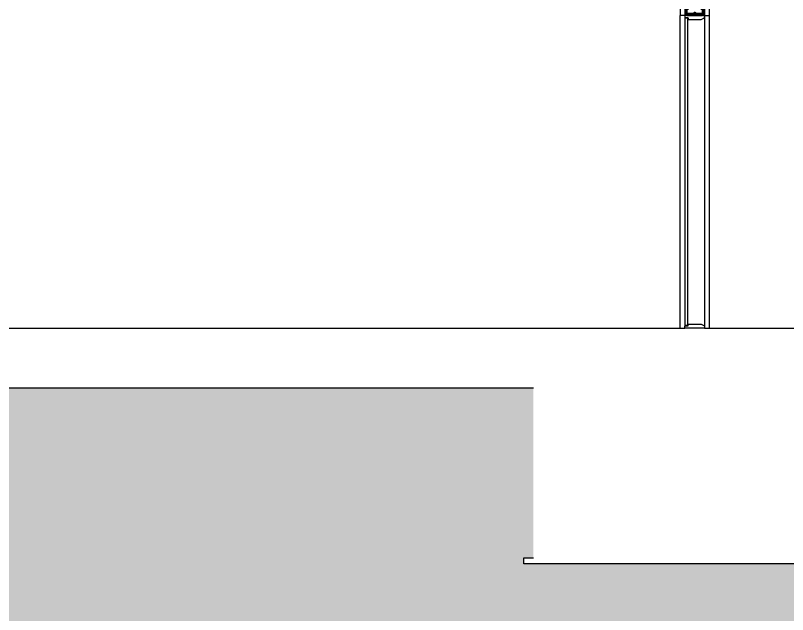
# Model space of a CAD drawing. Header units: millimetres. Extents: x 17311 to 801382, y -242618 to -104888.
# Drawn here: x 309511 to 317411, y -204409 to -198279 of the extents above; entities that cross this region are included whole.
import ezdxf

# ---------------------------------------------------------------- set-up
doc = ezdxf.new("R2010")
doc.units = ezdxf.units.MM
doc.header["$LTSCALE"] = 250
for name, color, linetype in [('8입면선', 8, 'Continuous'), ('A-DOOR', 4, 'Continuous'), ('A-ELE-8', 8, 'Continuous'), ('A-ELE8', 8, 'Continuous'), ('A-FIN', 6, 'Continuous'), ('A-WALL-D', 7, 'Continuous'), ('A-버림CONC', 4, 'Continuous'), ('GAGAM-DT', 7, 'Continuous'), ('ISL', 251, 'Continuous'), ('입면', 7, 'Continuous'), ('지반', 254, 'Continuous')]:
    doc.layers.add(name, color=color, linetype=linetype)

# ---------------------------------------------------------------- blocks, each defined once
blk = doc.blocks.new('*U86')
at = {"layer": '8입면선', "color": 8}
for p, q in [((10, 0), (9.4, 5220)), ((190, 0), (189.4, 5220)), ((190, 10), (10, 10))]:
    blk.add_line(p, q, dxfattribs=at)
at = {"layer": 'A-WALL-D'}
for p, q in [((-0.6, 5220), (0, 0)), ((19.4, 5220), (-0.6, 5220)), ((20, 10), (19.4, 5220)), ((180, 10), (179.4, 5220)), ((199.4, 5220), (179.4, 5220)), ((199.4, 5220), (200, 0)), ((20, 0), (0, 0)), ((180, 20), (20, 20)), ((20, 0), (180, 0)), ((200, 0), (180, 0))]:
    blk.add_line(p, q, dxfattribs=at)
at = {"layer": 'GAGAM-DT', "color": 8}
for p, q in [((104.5, 5214.2), (94.6, 5214.2)), ((94.6, 5214.2), (94.6, 5210.7)), ((97.1, 5214.2), (97.1, 5245.6)), ((102.1, 5240.1), (97.1, 5245.6)), ((97.1, 5214.2), (97.1, 5209.2)), ((102.1, 5214.2), (102.1, 5240.1)), ((102.1, 5214.2), (102.1, 5209.2)), ((104.5, 5214.2), (104.5, 5210.7)), ((103, 5209.2), (96.1, 5209.2)), ((95.1, 25.8), (95.1, 29.3)), ((105.1, 25.8), (95.1, 25.8)), ((103.6, 30.8), (96.7, 30.8)), ((97.6, 25.8), (97.6, 30.8)), ((97.6, 25.8), (97.6, -5.6)), ((102.6, 25.8), (102.6, 30.8)), ((102.6, 25.8), (102.6, -0.1)), ((105.1, 25.8), (105.1, 29.3)), ((102.6, -0.1), (97.6, -5.6))]:
    blk.add_line(p, q, dxfattribs=at)
for centre, start, end in [((96.1, 5210.7), 180, 270), ((103, 5210.7), 270, 0), ((96.7, 29.3), 90, 180), ((103.6, 29.3), 0, 90)]:
    blk.add_arc(centre, 1.51, start, end, dxfattribs=at)
at = {"layer": '입면', "color": 6}
for p, q in [((19.4, 5175), (19.4, 5220)), ((19.4, 5220), (84.8, 5220)), ((84.2, 5218.8), (20.6, 5218.8)), ((20.6, 5218.8), (20.6, 5176.2)), ((89.2, 5213), (84.2, 5218.8)), ((84.8, 5220), (89.7, 5214.2)), ((89.7, 5214.2), (109.1, 5214.2)), ((109.1, 5214.2), (114.1, 5220)), ((114.6, 5218.8), (109.7, 5213)), ((114.1, 5220), (179.4, 5220)), ((178.2, 5218.8), (114.6, 5218.8)), ((178.2, 5176.2), (178.2, 5218.8)), ((179.4, 5220), (179.4, 5175)), ((37.3, 5175), (19.4, 5175)), ((20.6, 5176.2), (37.3, 5176.2)), ((37.3, 5176.2), (37.3, 5175)), ((109.7, 5213), (89.2, 5213)), ((161.6, 5175), (161.6, 5176.2)), ((161.6, 5176.2), (178.2, 5176.2)), ((179.4, 5175), (161.6, 5175)), ((37.8, 65), (20, 65)), ((20, 65), (20, 20)), ((20, 20), (85.3, 20)), ((21.2, 21.2), (21.2, 63.8)), ((21.2, 63.8), (37.8, 63.8)), ((84.8, 21.2), (21.2, 21.2)), ((37.8, 63.8), (37.8, 65)), ((89.8, 27), (84.8, 21.2)), ((85.3, 20), (90.3, 25.8)), ((110.2, 27), (89.8, 27)), ((90.3, 25.8), (109.7, 25.8)), ((109.7, 25.8), (114.7, 20)), ((115.2, 21.2), (110.2, 27)), ((114.7, 20), (180, 20)), ((178.8, 21.2), (115.2, 21.2)), ((180, 65), (162.2, 65)), ((162.2, 65), (162.2, 63.8)), ((162.2, 63.8), (178.8, 63.8)), ((178.8, 63.8), (178.8, 21.2)), ((180, 20), (180, 65))]:
    blk.add_line(p, q, dxfattribs=at)

msp = doc.modelspace()

# ---------------------------------------------------------------- hatches: boundary and pattern name
at = {"layer": '지반'}
h = msp.add_hatch(dxfattribs=at)
h.set_pattern_fill('EARTH', color=251, scale=70, angle=45)
h.paths.add_polyline_path([(230117.6, -201879.5), (230117.6, -213174), (380882.4, -213174), (380882.4, -201579.5), (370730.7, -201579.5), (370730.7, -201786.8), (370560.7, -201786.8), (370560.7, -202209.5), (371880.7, -202209.5), (371880.7, -203849.5), (371980.7, -203849.5), (371980.7, -203909.5), (368640.7, -203909.5), (368640.7, -203849.5), (368740.7, -203849.5), (368740.7, -202159.5), (364230.7, -202159.5), (364230.7, -202599.5), (364330.7, -202599.5), (364330.7, -202659.5), (363390.7, -202659.5), (363390.7, -202599.5), (363490.7, -202599.5), (363490.7, -202099.5), (362430.7, -202099.5), (362430.7, -203699.5), (362530.7, -203699.5), (362530.7, -203759.5), (358060.7, -203759.5), (358060.7, -203699.5), (358160.7, -203699.5), (358160.7, -202089.5), (351710.7, -202089.5), (351710.7, -204659.5), (351810.7, -204659.5), (351810.7, -204719.5), (347110.7, -204719.5), (347110.7, -204659.5), (347210.7, -204659.5), (347210.7, -202089.5), (340910.7, -202089.5), (340910.7, -204659.5), (341010.7, -204659.5), (341010.7, -204719.5), (336310.7, -204719.5), (336310.7, -204659.5), (336410.7, -204659.5), (336410.7, -202089.5), (330110.7, -202089.5), (330110.7, -204659.5), (330210.7, -204659.5), (330210.7, -204719.5), (325510.7, -204719.5), (325510.7, -204659.5), (325610.7, -204659.5), (325610.7, -202089.5), (319310.7, -202089.5), (319310.7, -203829.5), (319410.7, -203829.5), (319410.7, -203889.5), (314710.7, -203889.5), (314710.7, -203829.5), (314810.7, -203829.5), (314810.7, -202089.5), (308510.7, -202089.5), (308510.7, -203829.5), (308610.7, -203829.5), (308610.7, -203889.5), (303910.7, -203889.5), (303910.7, -203829.5), (304010.7, -203829.5), (304010.7, -202089.5), (297560.7, -202089.5), (297560.7, -203699.5), (297660.7, -203699.5), (297660.7, -203759.5), (293190.7, -203759.5), (293190.7, -203699.5), (293290.7, -203699.5), (293290.7, -203259.5), (286980.7, -203259.5), (286980.7, -204099.5), (287080.7, -204099.5), (287080.7, -204159.5), (283740.7, -204159.5), (283740.7, -204099.5), (283840.7, -204099.5), (283840.7, -202459.5), (285160.7, -202459.5), (285160.7, -202086.8), (284990.7, -202086.8), (284990.7, -201829.5), (283110.7, -201829.5), (283110.7, -202079.5), (283160.7, -202079.5), (283160.7, -202139.5), (282910.7, -202139.5), (282910.7, -202079.5), (282960.7, -202079.5), (282960.7, -201979.5), (271560.7, -201979.5), (271560.7, -201879.5)])

# ---------------------------------------------------------------- linework, layer by layer
at = {"layer": 'A-DOOR', "linetype": 'Continuous'}
for points in [[(316360.7, -198304.5), (316393.7, -198304.5), (316393.7, -198319.5), (316527.7, -198319.5), (316560.7, -198304.5), (316560.7, -198279.5), (316360.7, -198279.5)], [(316360.7, -201449.5), (316390.7, -201449.5), (316390.7, -198304.5), (316360.7, -198304.5)], [(316360.7, -201454.5), (316393.7, -201454.5), (316393.7, -201439.5), (316527.7, -201439.5), (316560.7, -201454.5), (316560.7, -201479.5), (316360.7, -201479.5)]]:
    msp.add_lwpolyline(points, close=True, dxfattribs=at)
at = {"layer": 'A-ELE-8'}
for points in [[(316310.7, -201479.5), (316310.7, -198279.5)], [(316610.7, -201479.5), (316610.7, -198279.5)]]:
    msp.add_lwpolyline(points, dxfattribs=at)
at = {"layer": 'A-ELE8'}
msp.add_lwpolyline([(316560.7, -198279.5), (316560.7, -201479.5)], dxfattribs=at)
at = {"layer": 'A-FIN'}
for p, q in [((295060.7, -201479.5), (316360.7, -201479.5)), ((316560.7, -201479.5), (345760.7, -201479.5))]:
    msp.add_line(p, q, dxfattribs=at)
at = {"layer": 'A-버림CONC'}
for points in [[(308510.7, -202089.5), (314810.7, -202089.5)], [(319310.7, -203829.5), (319410.7, -203829.5), (319410.7, -203889.5), (314710.7, -203889.5), (314710.7, -203829.5), (314810.7, -203829.5)]]:
    msp.add_lwpolyline(points, dxfattribs=at)
at = {"layer": 'ISL'}
msp.add_line((316360.7, -198279.5), (316310.7, -198279.5), dxfattribs=at)
for points in [[(309460.7, -193829.5), (310260.7, -193829.5), (310260.7, -193109.5), (313060.7, -193109.5), (313060.7, -193829.5), (313860.7, -193829.5), (313860.7, -193109.5), (316310.7, -193109.5), (316310.7, -198279.5)], [(316560.7, -198279.5), (316610.7, -198279.5), (316610.7, -193829.5), (317460.7, -193829.5), (317460.7, -193109.5), (320260.7, -193109.5), (320260.7, -193829.5), (321060.7, -193829.5), (321060.7, -193109.5), (323860.7, -193109.5), (323860.7, -193829.5), (324660.7, -193829.5), (324660.7, -193109.5), (327460.7, -193109.5), (327460.7, -193829.5), (328260.7, -193829.5)]]:
    msp.add_lwpolyline(points, dxfattribs=at)

# ---------------------------------------------------------------- block references
at = {"layer": 'A-WALL-D'}
msp.add_blockref('*U86', (316360.7, -198279.5), dxfattribs=at)

doc.saveas('drawing.dxf')
